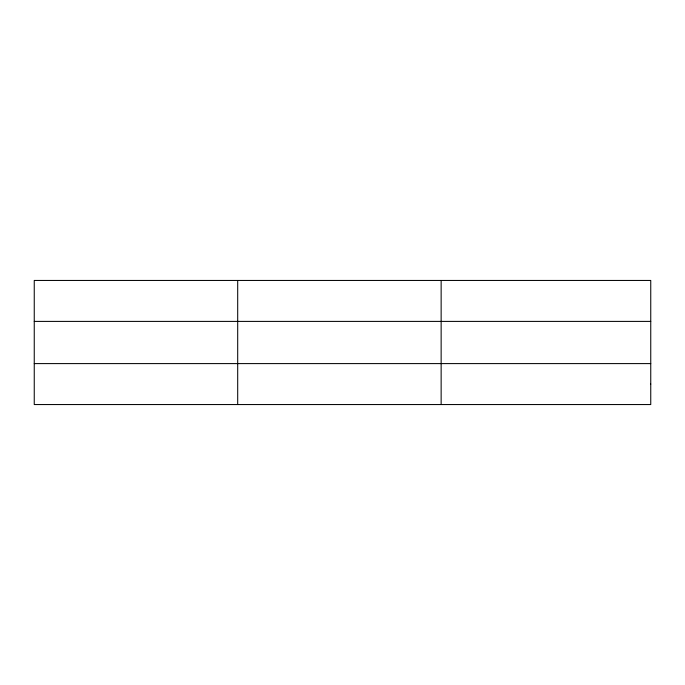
<?xml version="1.0" encoding="UTF-8"?>
<svg xmlns="http://www.w3.org/2000/svg" width="685" height="685" viewBox="0 0 685 685"><rect width="100%" height="100%" fill="white"/><g stroke="black" fill="none" stroke-linecap="round" stroke-linejoin="round"><path stroke-width="1.03" d="M237.695 404.552L237.695 280.448M441.14 404.552L441.14 280.448M34.25 321.402L650.75 321.402M34.25 363.598L650.75 363.598M650.75 384.071L650.75 404.552L34.25 404.552L34.25 280.448L650.75 280.448L650.75 384.071"/></g></svg>
